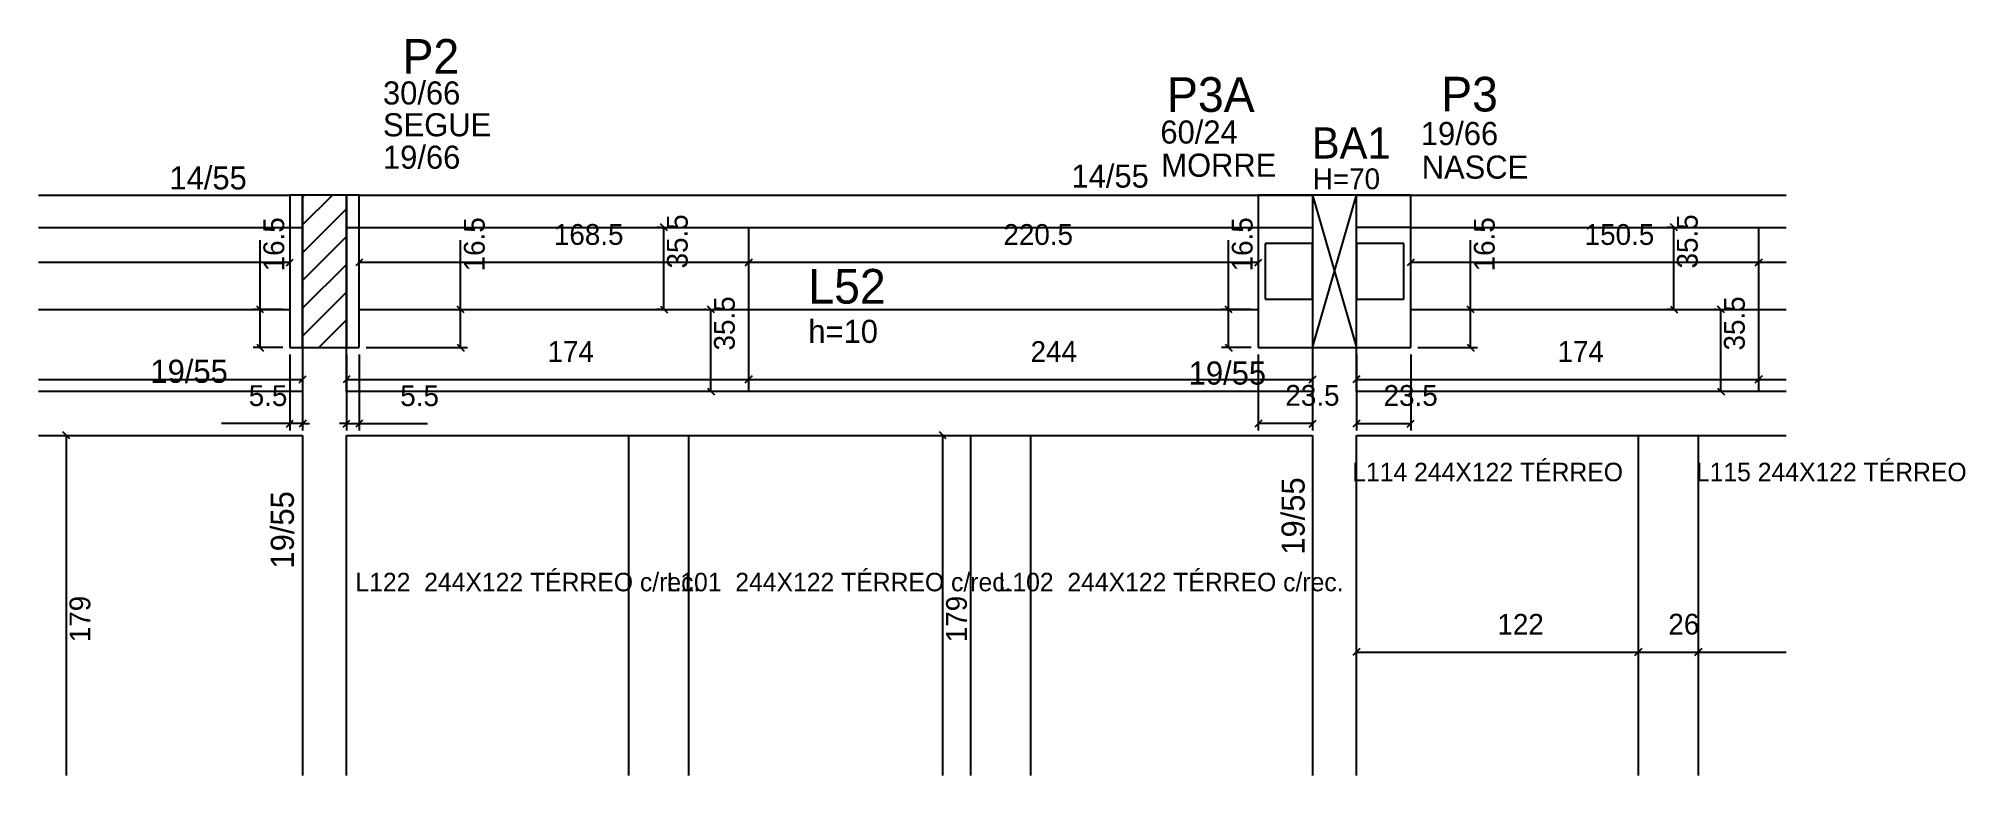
# Model space of a CAD drawing. Header units: metres. Extents: x 4131 to 4965, y 2973 to 3292.
import ezdxf

# ---------------------------------------------------------------- set-up
doc = ezdxf.new("R2010")
doc.units = ezdxf.units.M
for name, color, linetype in [('1', 7, 'Continuous'), ('3', 7, 'Continuous'), ('4', 7, 'Continuous'), ('7', 7, 'Continuous'), ('AUX00', 7, 'Continuous'), ('Painéis', 7, 'Continuous')]:
    doc.layers.add(name, color=color, linetype=linetype)

msp = doc.modelspace()

# ---------------------------------------------------------------- linework, layer by layer
at = {"layer": '1', "color": 1, "lineweight": 25}
for p, q in [((4682.16, 3158.17), (4701.16, 3224.17)), ((4682.16, 3224.17), (4701.16, 3158.17))]:
    msp.add_line(p, q, dxfattribs=at)
at = {"layer": '3', "color": 3, "lineweight": 25}
for p, q in [((4130.93, 3224.17), (4239.66, 3224.17)), ((4245.16, 3211.23), (4258.09, 3224.17)), ((4245.16, 3223.25), (4246.07, 3224.17)), ((4269.66, 3224.17), (4682.16, 3224.17)), ((4701.16, 3224.17), (4887.16, 3224.17)), ((4130.93, 3210.17), (4239.66, 3210.17)), ((4239.66, 3210.17), (4245.16, 3210.17)), ((4245.16, 3199.21), (4264.16, 3218.21)), ((4264.16, 3210.17), (4269.66, 3210.17)), ((4269.66, 3210.17), (4658.66, 3210.17)), ((4658.66, 3210.17), (4682.16, 3210.17)), ((4724.66, 3210.17), (4701.16, 3210.17)), ((4724.66, 3210.17), (4887.16, 3210.17)), ((4245.16, 3187.19), (4264.16, 3206.19)), ((4245.16, 3175.17), (4264.16, 3194.17)), ((4245.16, 3163.15), (4264.16, 3182.15)), ((4252.19, 3158.17), (4264.16, 3170.13))]:
    msp.add_line(p, q, dxfattribs=at)
for points in [[(4724.66, 3224.17), (4658.66, 3224.17)], [(4658.66, 3224.17), (4658.66, 3158.17)], [(4724.66, 3158.17), (4724.66, 3224.17)], [(4245.16, 3158.17), (4245.16, 3139.17)], [(4264.16, 3139.17), (4264.16, 3158.17)], [(4658.66, 3158.17), (4724.66, 3158.17)], [(4682.16, 3158.17), (4682.16, 3139.17)], [(4701.16, 3139.17), (4701.16, 3158.17)], [(4245.16, 3139.17), (4130.93, 3139.17)], [(4682.16, 3139.17), (4264.16, 3139.17)], [(4887.16, 3139.17), (4701.16, 3139.17)], [(4130.93, 3120.17), (4245.16, 3120.17)], [(4245.16, 3120.17), (4245.16, 2973.02)], [(4264.16, 3120.17), (4682.16, 3120.17)], [(4264.16, 2973.02), (4264.16, 3120.17)], [(4682.16, 3120.17), (4682.16, 2973.02)], [(4701.16, 3120.17), (4887.16, 3120.17)], [(4701.16, 2973.02), (4701.16, 3120.17)]]:
    msp.add_lwpolyline(points, dxfattribs=at)
at = {"layer": '7', "color": 7, "lineweight": 25}
for points in [[(4245.16, 3224.17), (4239.66, 3224.17)], [(4239.66, 3224.17), (4239.66, 3158.17)], [(4245.16, 3158.17), (4245.16, 3224.17)], [(4264.16, 3224.17), (4245.16, 3224.17)], [(4245.16, 3224.17), (4245.16, 3158.17)], [(4269.66, 3224.17), (4264.16, 3224.17)], [(4264.16, 3224.17), (4264.16, 3158.17)], [(4264.16, 3158.17), (4264.16, 3224.17)], [(4269.66, 3158.17), (4269.66, 3224.17)], [(4701.16, 3224.17), (4682.16, 3224.17)], [(4682.16, 3224.17), (4682.16, 3158.17)], [(4701.16, 3158.17), (4701.16, 3224.17)], [(4682.16, 3203.17), (4661.66, 3203.17)], [(4661.66, 3203.17), (4661.66, 3179.17)], [(4682.16, 3179.17), (4682.16, 3203.17)], [(4721.66, 3203.17), (4701.16, 3203.17)], [(4701.16, 3203.17), (4701.16, 3179.17)], [(4721.66, 3179.17), (4721.66, 3203.17)], [(4661.66, 3179.17), (4682.16, 3179.17)], [(4701.16, 3179.17), (4721.66, 3179.17)], [(4239.66, 3158.17), (4245.16, 3158.17)], [(4245.16, 3158.17), (4264.16, 3158.17)], [(4264.16, 3158.17), (4269.66, 3158.17)], [(4682.16, 3158.17), (4701.16, 3158.17)]]:
    msp.add_lwpolyline(points, dxfattribs=at)
at = {"layer": 'Painéis', "color": 4, "lineweight": 25}
for p, q in [((4400.38, 3210.17), (4398.5, 3210.17)), ((4401.5, 3174.67), (4401.5, 3210.17)), ((4837.38, 3210.17), (4835.5, 3210.17)), ((4838.5, 3174.67), (4838.5, 3210.17)), ((4226.82, 3174.67), (4226.82, 3204.64)), ((4313.57, 3174.67), (4313.57, 3204.64)), ((4645.82, 3174.67), (4645.82, 3204.64)), ((4750.57, 3174.67), (4750.57, 3204.64)), ((4239.66, 3195.01), (4130.93, 3195.01)), ((4438.16, 3195.01), (4269.66, 3195.01)), ((4658.66, 3195.01), (4438.16, 3195.01)), ((4875.16, 3195.01), (4724.66, 3195.01)), ((4887.16, 3195.01), (4875.16, 3195.01)), ((4236.66, 3174.67), (4223.82, 3174.67)), ((4226.82, 3158.17), (4226.82, 3174.67)), ((4272.66, 3174.67), (4316.57, 3174.67)), ((4313.57, 3158.17), (4313.57, 3174.67)), ((4400.38, 3174.67), (4398.5, 3174.67)), ((4419.63, 3174.67), (4418.87, 3174.67)), ((4421.87, 3139.17), (4421.87, 3174.67)), ((4655.66, 3174.67), (4642.82, 3174.67)), ((4645.82, 3158.17), (4645.82, 3174.67)), ((4727.66, 3174.67), (4753.57, 3174.67)), ((4750.57, 3158.17), (4750.57, 3174.67)), ((4837.38, 3174.67), (4835.5, 3174.67)), ((4856.63, 3174.67), (4855.87, 3174.67)), ((4858.87, 3139.17), (4858.87, 3174.67)), ((4236.66, 3158.17), (4223.82, 3158.17)), ((4239.66, 3155.17), (4239.66, 3122.31)), ((4245.16, 3155.17), (4245.16, 3122.31)), ((4264.16, 3155.17), (4264.16, 3122.26)), ((4269.66, 3155.17), (4269.66, 3122.26)), ((4272.66, 3158.17), (4316.57, 3158.17)), ((4655.66, 3158.17), (4642.82, 3158.17)), ((4658.66, 3155.17), (4658.66, 3122.31)), ((4682.16, 3155.17), (4682.16, 3122.31)), ((4701.16, 3155.17), (4701.16, 3122.26)), ((4724.66, 3155.17), (4724.66, 3122.26)), ((4727.66, 3158.17), (4753.57, 3158.17)), ((4130.93, 3144.4), (4245.16, 3144.4)), ((4264.16, 3144.4), (4438.16, 3144.4)), ((4438.16, 3144.4), (4682.16, 3144.4)), ((4701.16, 3144.4), (4875.16, 3144.4)), ((4875.16, 3144.4), (4887.16, 3144.4)), ((4419.63, 3139.17), (4418.87, 3139.17)), ((4856.63, 3139.17), (4855.87, 3139.17)), ((4142.93, 3120.17), (4142.93, 2973.02)), ((4239.66, 3125.31), (4210.09, 3125.31)), ((4245.16, 3125.31), (4239.66, 3125.31)), ((4245.16, 3125.31), (4248.16, 3125.31)), ((4264.16, 3125.26), (4261.16, 3125.26)), ((4264.16, 3125.26), (4269.66, 3125.26)), ((4269.66, 3125.26), (4299.22, 3125.26)), ((4522.2, 2973.02), (4522.2, 3120.17)), ((4682.16, 3125.31), (4658.66, 3125.31)), ((4701.16, 3125.26), (4724.66, 3125.26)), ((4701.16, 3026.39), (4823.13, 3026.39)), ((4823.13, 3026.39), (4849.13, 3026.39)), ((4849.13, 3026.39), (4887.16, 3026.39))]:
    msp.add_line(p, q, dxfattribs=at)
at = {"layer": 'Painéis', "color": 0, "lineweight": 25}
for p, q in [((4403, 3208.67), (4400, 3211.67)), ((4840, 3208.67), (4837, 3211.67)), ((4238.16, 3193.51), (4241.16, 3196.51)), ((4271.16, 3196.51), (4268.16, 3193.51)), ((4439.66, 3196.51), (4436.66, 3193.51)), ((4436.66, 3193.51), (4439.66, 3196.51)), ((4657.16, 3193.51), (4660.16, 3196.51)), ((4726.16, 3196.51), (4723.16, 3193.51)), ((4876.66, 3196.51), (4873.66, 3193.51)), ((4873.66, 3193.51), (4876.66, 3196.51)), ((4228.32, 3173.17), (4225.32, 3176.17)), ((4315.07, 3173.17), (4312.07, 3176.17)), ((4400, 3176.17), (4403, 3173.17)), ((4423.37, 3173.17), (4420.37, 3176.17)), ((4647.32, 3173.17), (4644.32, 3176.17)), ((4752.07, 3173.17), (4749.07, 3176.17)), ((4837, 3176.17), (4840, 3173.17)), ((4860.37, 3173.17), (4857.37, 3176.17)), ((4225.32, 3159.67), (4228.32, 3156.67)), ((4312.07, 3159.67), (4315.07, 3156.67)), ((4644.32, 3159.67), (4647.32, 3156.67)), ((4749.07, 3159.67), (4752.07, 3156.67)), ((4243.66, 3142.9), (4246.66, 3145.9)), ((4265.66, 3145.9), (4262.66, 3142.9)), ((4436.66, 3142.9), (4439.66, 3145.9)), ((4439.66, 3145.9), (4436.66, 3142.9)), ((4680.66, 3142.9), (4683.66, 3145.9)), ((4702.66, 3145.9), (4699.66, 3142.9)), ((4873.66, 3142.9), (4876.66, 3145.9)), ((4876.66, 3145.9), (4873.66, 3142.9)), ((4420.37, 3140.67), (4423.37, 3137.67)), ((4857.37, 3140.67), (4860.37, 3137.67)), ((4238.16, 3123.81), (4241.16, 3126.81)), ((4246.66, 3126.81), (4243.66, 3123.81)), ((4262.66, 3123.76), (4265.66, 3126.76)), ((4271.16, 3126.76), (4268.16, 3123.76)), ((4660.16, 3126.81), (4657.16, 3123.81)), ((4680.66, 3123.81), (4683.66, 3126.81)), ((4702.66, 3126.76), (4699.66, 3123.76)), ((4723.16, 3123.76), (4726.16, 3126.76)), ((4144.43, 3118.67), (4141.43, 3121.67)), ((4523.7, 3118.67), (4520.7, 3121.67)), ((4702.66, 3027.89), (4699.66, 3024.89)), ((4821.63, 3024.89), (4824.63, 3027.89)), ((4824.63, 3027.89), (4821.63, 3024.89)), ((4847.63, 3024.89), (4850.63, 3027.89)), ((4850.63, 3027.89), (4847.63, 3024.89))]:
    msp.add_line(p, q, dxfattribs=at)
at = {"layer": 'Painéis', "color": 200, "lineweight": 25}
for p, q in [((4438.16, 3210.17), (4438.16, 3139.17)), ((4875.16, 3210.17), (4875.16, 3139.17)), ((4130.93, 3174.67), (4239.66, 3174.67)), ((4269.66, 3174.67), (4658.66, 3174.67)), ((4724.66, 3174.67), (4887.16, 3174.67)), ((4386.13, 3120.17), (4386.13, 2973.02)), ((4412.13, 3120.17), (4412.13, 2973.02)), ((4534.13, 3120.17), (4534.13, 2973.02)), ((4560.13, 3120.17), (4560.13, 2973.02)), ((4823.13, 2973.02), (4823.13, 3120.17)), ((4849.13, 2973.02), (4849.13, 3120.17))]:
    msp.add_line(p, q, dxfattribs=at)

# ---------------------------------------------------------------- texts
at = {"layer": '3', "color": 3, "lineweight": 25}
for s, height, p in [('30/66', 10, (4279.96, 3263.37)), ('SEGUE', 10, (4279.96, 3249.6)), ('60/24', 10, (4616.33, 3246.46)), ('19/66', 10, (4729.01, 3245.82)), ('19/66', 10, (4279.96, 3235.57)), ('14/55', 10, (4187.57, 3226.6)), ('14/55', 10, (4577.86, 3227.4)), ('MORRE', 10, (4616.72, 3232.11)), ('H=70', 9, (4682.26, 3226.71)), ('NASCE', 10, (4729.4, 3231.28)), ('h=10', 10, (4464.01, 3160.2)), ('19/55', 10, (4179.35, 3142.92)), ('19/55', 10, (4628.58, 3142.17))]:
    msp.add_text(s, height=height, dxfattribs=at).set_placement(p)
for p in [(4241.41, 3062.56), (4678.74, 3068.56)]:
    msp.add_text('19/55', height=10, rotation=90, dxfattribs=at).set_placement(p)
at = {"layer": '4', "color": 4, "lineweight": 25}
for s, height, p in [('P2', 15, (4288.41, 3276.69)), ('P3A', 15, (4619.2, 3260.19)), ('P3', 15, (4737.82, 3260.35)), ('BA1', 13.5, (4681.83, 3239.97)), ('L52', 15, (4464.01, 3177.2))]:
    msp.add_text(s, height=height, dxfattribs=at).set_placement(p)
at = {"layer": 'AUX00', "color": 7, "lineweight": 25}
for s, p in [('L114^J244X122^JTÉRREO', (4699.33, 3100.34)), ('L115^J244X122^JTÉRREO', (4848.02, 3100.34)), ('L122 ^J244X122^JTÉRREO^Jc/rec.', (4268.03, 3052.72)), ('L101 ^J244X122^JTÉRREO^Jc/rec.', (4402.65, 3052.72)), ('L102 ^J244X122^JTÉRREO^Jc/rec.', (4546.34, 3052.72))]:
    msp.add_text(s, height=8, dxfattribs=at).set_placement(p)
at = {"layer": 'Painéis', "color": 240, "lineweight": 25}
for s, p in [('16.5', (4237.22, 3191.15)), ('16.5', (4323.97, 3191.15)), ('35.5', (4411.8, 3192.42)), ('16.5', (4656.22, 3191.15)), ('16.5', (4760.97, 3191.15)), ('35.5', (4848.8, 3192.42)), ('35.5', (4432.17, 3156.92)), ('35.5', (4869.17, 3156.92)), ('179', (4153.33, 3030.67)), ('179', (4532.6, 3030.67))]:
    msp.add_text(s, height=9, rotation=90, dxfattribs=at).set_placement(p)
for s, p in [('168.5', (4353.91, 3202.63)), ('220.5', (4548.41, 3202.61)), ('150.5', (4799.91, 3202.61)), ('174', (4351.16, 3151.96)), ('244', (4560.16, 3151.96)), ('174', (4788.16, 3151.96)), ('5.5', (4221.87, 3132.9)), ('5.5', (4287.44, 3132.86)), ('23.5', (4670.41, 3133)), ('23.5', (4712.91, 3132.96)), ('122', (4762.14, 3033.95)), ('26', (4836.13, 3033.99))]:
    msp.add_text(s, height=9, dxfattribs=at).set_placement(p)

doc.saveas('drawing.dxf')
